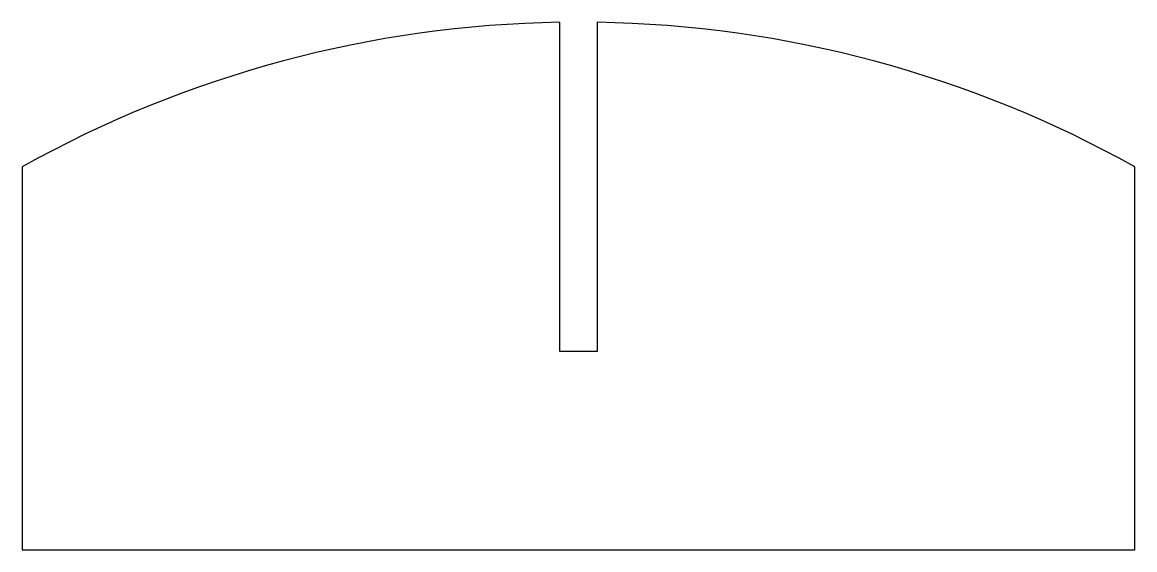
# Model space of a CAD drawing. Header units: millimetres. Extents: x -29 to 31, y -59.3 to -30.9.
import ezdxf

# ---------------------------------------------------------------- set-up
doc = ezdxf.new("R2010")
doc.units = ezdxf.units.MM
doc.layers.get('0').update_dxf_attribs({"linetype": 'CONTINUOUS'})

msp = doc.modelspace()

# ---------------------------------------------------------------- linework, layer by layer
msp.add_lwpolyline([(0, -30.882, 0.12377), (-29, -38.675), (-29, -59.334), (31, -59.334), (31, -38.675, 0.12377), (2, -30.882), (2, -48.637), (0, -48.637)], format="xyb", close=True)

doc.saveas('drawing.dxf')
